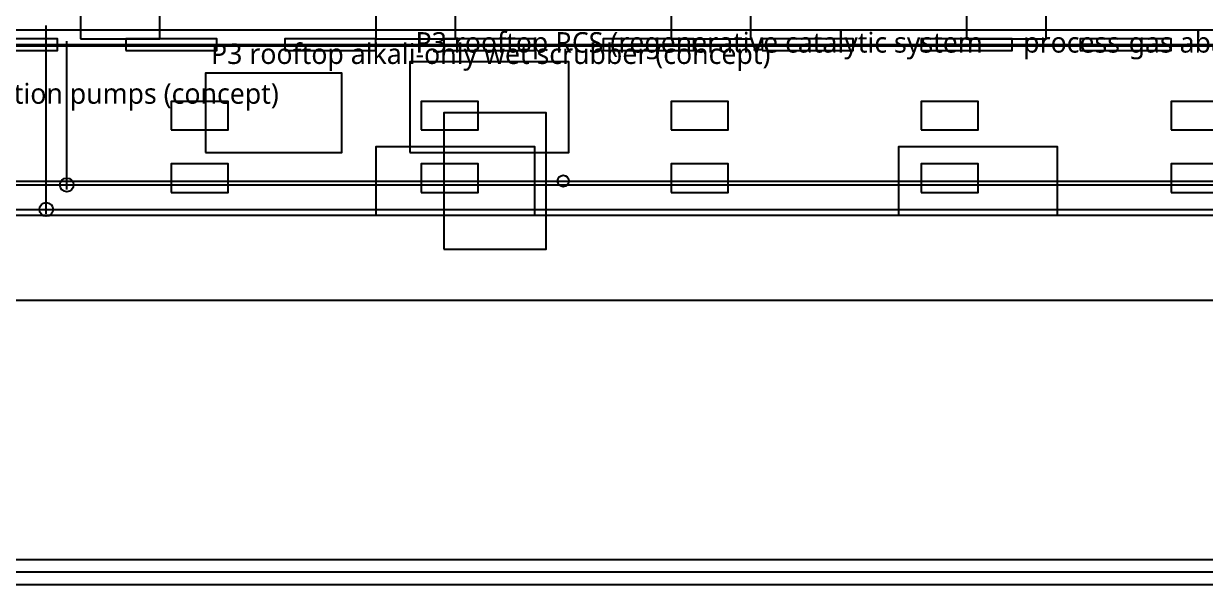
# Model space of a CAD drawing. Header units: metres. Extents: x -1640 to 1560, y -268 to 2338.
# Drawn here: x 67 to 171, y 1256 to 1305.3 of the extents above; entities that cross this region are included whole.
import ezdxf

# ---------------------------------------------------------------- set-up
doc = ezdxf.new("R2010")
doc.units = ezdxf.units.M
for name, color, linetype in [('1F_CDS', 5, 'Continuous'), ('1F_EHS_EXTINGUISHER_HYDRANT_CABINET_CONCEPT', 1, 'Continuous'), ('1F_SUPPORT', 4, 'Continuous'), ('2F_EHS_EXTINGUISHER_HYDRANT_CABINET_CONCEPT', 1, 'Continuous'), ('2F_SUPPORT', 4, 'Continuous'), ('3F_EHS_EXTINGUISHER_HYDRANT_CABINET_CONCEPT', 1, 'Continuous'), ('3F_SUPPORT', 4, 'Continuous'), ('4F_DCC', 3, 'Continuous'), ('4F_MAU', 2, 'Continuous'), ('4F_SUPPORT', 4, 'Continuous'), ('5F_CDS', 5, 'Continuous'), ('5F_EHS_EXTINGUISHER_HYDRANT_CABINET_CONCEPT', 1, 'Continuous'), ('5F_SUPPORT', 4, 'Continuous'), ('6F_EHS_EXTINGUISHER_HYDRANT_CABINET_CONCEPT', 1, 'Continuous'), ('6F_SUPPORT', 4, 'Continuous'), ('7F_EHS_EXTINGUISHER_HYDRANT_CABINET_CONCEPT', 1, 'Continuous'), ('7F_SUPPORT', 4, 'Continuous'), ('8F_DCC', 3, 'Continuous'), ('8F_MAU', 2, 'Continuous'), ('8F_SUPPORT', 4, 'Continuous'), ('OUTLINE', 7, 'Continuous'), ('RF_RSC', 4, 'Continuous'), ('UTIL_CHEM_CONCEPT', 6, 'Continuous'), ('UTIL_CHW.R_CONCEPT', 2, 'Continuous'), ('UTIL_CHW.S_CONCEPT', 1, 'Continuous'), ('UTIL_EXH.ACID_CONCEPT', 4, 'Continuous'), ('UTIL_EXH.ACID_RISER', 4, 'Continuous'), ('UTIL_EXH.ALK_CONCEPT', 5, 'Continuous'), ('UTIL_EXH.ALK_RISER', 5, 'Continuous'), ('UTIL_HR_CONCEPT', 5, 'Continuous'), ('UTIL_PLANT', 2, 'Continuous'), ('UTIL_TEXT', 7, 'Continuous'), ('UTIL_WW.AA_CONCEPT', 3, 'Continuous'), ('UTIL_WW.F_CONCEPT', 2, 'Continuous'), ('UTIL_WW.ORG_CONCEPT', 4, 'Continuous')]:
    doc.layers.add(name, color=color, linetype=linetype)
doc.styles.add('KO', font='malgun.ttf')

msp = doc.modelspace()

# ---------------------------------------------------------------- linework, layer by layer
at = {"layer": '1F_CDS'}
for points in [[(80, 1296), (85, 1296), (85, 1298.5), (80, 1298.5)], [(102, 1296), (107, 1296), (107, 1298.5), (102, 1298.5)], [(124, 1296), (129, 1296), (129, 1298.5), (124, 1298.5)], [(146, 1296), (151, 1296), (151, 1298.5), (146, 1298.5)], [(168, 1296), (173, 1296), (173, 1298.5), (168, 1298.5)], [(80, 1290.5), (85, 1290.5), (85, 1293), (80, 1293)], [(102, 1290.5), (107, 1290.5), (107, 1293), (102, 1293)], [(124, 1290.5), (129, 1290.5), (129, 1293), (124, 1293)], [(146, 1290.5), (151, 1290.5), (151, 1293), (146, 1293)], [(168, 1290.5), (173, 1290.5), (173, 1293), (168, 1293)]]:
    msp.add_lwpolyline(points, close=True, dxfattribs=at)
at = {"layer": '1F_EHS_EXTINGUISHER_HYDRANT_CABINET_CONCEPT'}
msp.add_circle((114.5, 1291.5), 0.5, dxfattribs=at)
at = {"layer": '1F_SUPPORT'}
msp.add_lwpolyline([(104, 1285.5), (113, 1285.5), (113, 1297.5), (104, 1297.5)], close=True, dxfattribs=at)
at = {"layer": '2F_EHS_EXTINGUISHER_HYDRANT_CABINET_CONCEPT'}
msp.add_circle((114.5, 1291.5), 0.5, dxfattribs=at)
at = {"layer": '2F_SUPPORT'}
msp.add_lwpolyline([(104, 1285.5), (113, 1285.5), (113, 1297.5), (104, 1297.5)], close=True, dxfattribs=at)
at = {"layer": '3F_EHS_EXTINGUISHER_HYDRANT_CABINET_CONCEPT'}
msp.add_circle((114.5, 1291.5), 0.5, dxfattribs=at)
at = {"layer": '3F_SUPPORT'}
msp.add_lwpolyline([(104, 1285.5), (113, 1285.5), (113, 1297.5), (104, 1297.5)], close=True, dxfattribs=at)
at = {"layer": '4F_DCC'}
for points in [[(62, 1303), (70, 1303), (70, 1304), (62, 1304)], [(76, 1303), (84, 1303), (84, 1304), (76, 1304)], [(90, 1303), (98, 1303), (98, 1304), (90, 1304)], [(104, 1303), (112, 1303), (112, 1304), (104, 1304)], [(118, 1303), (126, 1303), (126, 1304), (118, 1304)], [(132, 1303), (140, 1303), (140, 1304), (132, 1304)], [(146, 1303), (154, 1303), (154, 1304), (146, 1304)], [(160, 1303), (168, 1303), (168, 1304), (160, 1304)]]:
    msp.add_lwpolyline(points, close=True, dxfattribs=at)
at = {"layer": '4F_MAU'}
for points in [[(98, 1288.5), (112, 1288.5), (112, 1294.5), (98, 1294.5)], [(144, 1288.5), (158, 1288.5), (158, 1294.5), (144, 1294.5)]]:
    msp.add_lwpolyline(points, close=True, dxfattribs=at)
at = {"layer": '4F_SUPPORT'}
msp.add_lwpolyline([(104, 1285.5), (113, 1285.5), (113, 1297.5), (104, 1297.5)], close=True, dxfattribs=at)
at = {"layer": '5F_CDS'}
for points in [[(80, 1296), (85, 1296), (85, 1298.5), (80, 1298.5)], [(102, 1296), (107, 1296), (107, 1298.5), (102, 1298.5)], [(124, 1296), (129, 1296), (129, 1298.5), (124, 1298.5)], [(146, 1296), (151, 1296), (151, 1298.5), (146, 1298.5)], [(168, 1296), (173, 1296), (173, 1298.5), (168, 1298.5)], [(80, 1290.5), (85, 1290.5), (85, 1293), (80, 1293)], [(102, 1290.5), (107, 1290.5), (107, 1293), (102, 1293)], [(124, 1290.5), (129, 1290.5), (129, 1293), (124, 1293)], [(146, 1290.5), (151, 1290.5), (151, 1293), (146, 1293)], [(168, 1290.5), (173, 1290.5), (173, 1293), (168, 1293)]]:
    msp.add_lwpolyline(points, close=True, dxfattribs=at)
at = {"layer": '5F_EHS_EXTINGUISHER_HYDRANT_CABINET_CONCEPT'}
msp.add_circle((114.5, 1291.5), 0.5, dxfattribs=at)
at = {"layer": '5F_SUPPORT'}
msp.add_lwpolyline([(104, 1285.5), (113, 1285.5), (113, 1297.5), (104, 1297.5)], close=True, dxfattribs=at)
at = {"layer": '6F_EHS_EXTINGUISHER_HYDRANT_CABINET_CONCEPT'}
msp.add_circle((114.5, 1291.5), 0.5, dxfattribs=at)
at = {"layer": '6F_SUPPORT'}
msp.add_lwpolyline([(104, 1285.5), (113, 1285.5), (113, 1297.5), (104, 1297.5)], close=True, dxfattribs=at)
at = {"layer": '7F_EHS_EXTINGUISHER_HYDRANT_CABINET_CONCEPT'}
msp.add_circle((114.5, 1291.5), 0.5, dxfattribs=at)
at = {"layer": '7F_SUPPORT'}
msp.add_lwpolyline([(104, 1285.5), (113, 1285.5), (113, 1297.5), (104, 1297.5)], close=True, dxfattribs=at)
at = {"layer": '8F_DCC'}
for points in [[(62, 1303), (70, 1303), (70, 1304), (62, 1304)], [(76, 1303), (84, 1303), (84, 1304), (76, 1304)], [(90, 1303), (98, 1303), (98, 1304), (90, 1304)], [(104, 1303), (112, 1303), (112, 1304), (104, 1304)], [(118, 1303), (126, 1303), (126, 1304), (118, 1304)], [(132, 1303), (140, 1303), (140, 1304), (132, 1304)], [(146, 1303), (154, 1303), (154, 1304), (146, 1304)], [(160, 1303), (168, 1303), (168, 1304), (160, 1304)]]:
    msp.add_lwpolyline(points, close=True, dxfattribs=at)
at = {"layer": '8F_MAU'}
for points in [[(98, 1288.5), (112, 1288.5), (112, 1294.5), (98, 1294.5)], [(144, 1288.5), (158, 1288.5), (158, 1294.5), (144, 1294.5)]]:
    msp.add_lwpolyline(points, close=True, dxfattribs=at)
at = {"layer": '8F_SUPPORT'}
msp.add_lwpolyline([(104, 1285.5), (113, 1285.5), (113, 1297.5), (104, 1297.5)], close=True, dxfattribs=at)
at = {"layer": 'OUTLINE'}
msp.add_lwpolyline([(-306, 1281), (345, 1281), (345, 1489), (-306, 1489)], close=True, dxfattribs=at)
at = {"layer": 'RF_RSC'}
for points in [[(72, 1304), (79, 1304), (79, 1309), (72, 1309)], [(98, 1304), (105, 1304), (105, 1309), (98, 1309)], [(124, 1304), (131, 1304), (131, 1309), (124, 1309)], [(150, 1304), (157, 1304), (157, 1309), (150, 1309)]]:
    msp.add_lwpolyline(points, close=True, dxfattribs=at)
at = {"layer": 'UTIL_CHEM_CONCEPT'}
msp.add_line((-272.3, 1288.5), (293.3, 1288.5), dxfattribs=at)
msp.add_line((-272.3, 1288.5), (293.3, 1288.5), dxfattribs=at)
at = {"layer": 'UTIL_CHW.R_CONCEPT'}
msp.add_line((-275.2, 1304.8), (294.8, 1304.8), dxfattribs=at)
msp.add_line((-275.2, 1304.8), (294.8, 1304.8), dxfattribs=at)
at = {"layer": 'UTIL_CHW.S_CONCEPT'}
msp.add_line((-276.5, 1303.5), (293.5, 1303.5), dxfattribs=at)
msp.add_line((-276.5, 1303.5), (293.5, 1303.5), dxfattribs=at)
at = {"layer": 'UTIL_EXH.ACID_CONCEPT'}
for p, q in [((-278.4, 1304.8), (295.4, 1304.8)), ((-278.4, 1304.8), (295.4, 1304.8)), ((69, 1288.6), (69, 1305.2)), ((69, 1288.6), (69, 1305.2)), ((-266.55, 1289), (302.55, 1289))]:
    msp.add_line(p, q, dxfattribs=at)
at = {"layer": 'UTIL_EXH.ACID_RISER'}
msp.add_circle((69, 1289), 0.6, dxfattribs=at)
at = {"layer": 'UTIL_EXH.ALK_CONCEPT'}
for p, q in [((-278.4, 1303.4), (295.4, 1303.4)), ((-278.4, 1303.4), (295.4, 1303.4)), ((70.8, 1290.76), (70.8, 1303.8)), ((70.8, 1290.76), (70.8, 1303.8)), ((-266.55, 1291.16), (302.55, 1291.16))]:
    msp.add_line(p, q, dxfattribs=at)
at = {"layer": 'UTIL_EXH.ALK_RISER'}
msp.add_circle((70.8, 1291.16), 0.6, dxfattribs=at)
at = {"layer": 'UTIL_HR_CONCEPT'}
msp.add_line((13.15, 1291.5), (287.35, 1291.5), dxfattribs=at)
msp.add_line((13.15, 1291.5), (287.35, 1291.5), dxfattribs=at)
at = {"layer": 'UTIL_PLANT'}
for points in [[(101, 1294), (115, 1294), (115, 1302), (101, 1302)], [(83, 1294), (95, 1294), (95, 1301), (83, 1301)]]:
    msp.add_lwpolyline(points, close=True, dxfattribs=at)
at = {"layer": 'UTIL_WW.AA_CONCEPT'}
msp.add_line((13.3, 1257.1), (479.4, 1257.1), dxfattribs=at)
at = {"layer": 'UTIL_WW.F_CONCEPT'}
msp.add_line((12.2, 1256), (478.3, 1256), dxfattribs=at)
at = {"layer": 'UTIL_WW.ORG_CONCEPT'}
msp.add_line((14.4, 1258.2), (480.5, 1258.2), dxfattribs=at)

# ---------------------------------------------------------------- texts
at = {"layer": 'UTIL_TEXT', "style": 'KO'}
for s, p in [('P3 rooftop RCS (regenerative catalytic system — process-gas abatement, named in the sustainability report; location is concept)', (101.5, 1302.8)), ('P3 rooftop alkali-only wet scrubber (concept)', (83.5, 1301.8)), ('P3 1F PCW heat exchangers and circulation pumps (concept)', (23, 1298.3)), ('P3 5F PCW heat exchangers and circulation pumps (concept)', (23, 1298.3))]:
    msp.add_text(s, height=1.8, dxfattribs=at).set_placement(p)

doc.saveas('drawing.dxf')
